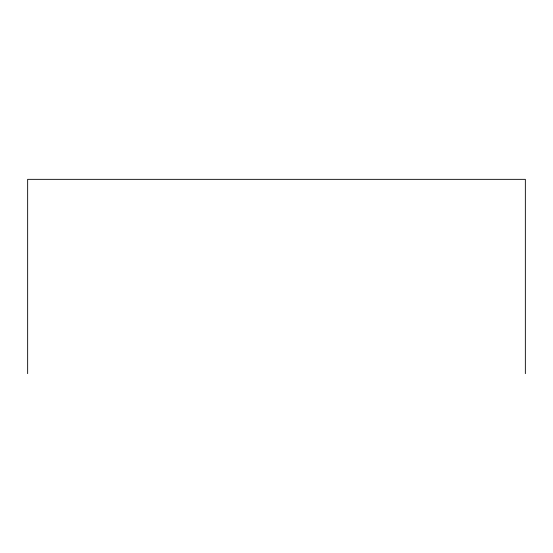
<?xml version="1.0" encoding="UTF-8"?>
<svg xmlns="http://www.w3.org/2000/svg" width="553" height="553" viewBox="0 0 553 553"><rect width="100%" height="100%" fill="white"/><g stroke="black" fill="none" stroke-linecap="round" stroke-linejoin="round"><path stroke-width="0.83" d="M525.35 373.655L525.35 179.345L27.65 179.345L27.65 373.655"/></g></svg>
